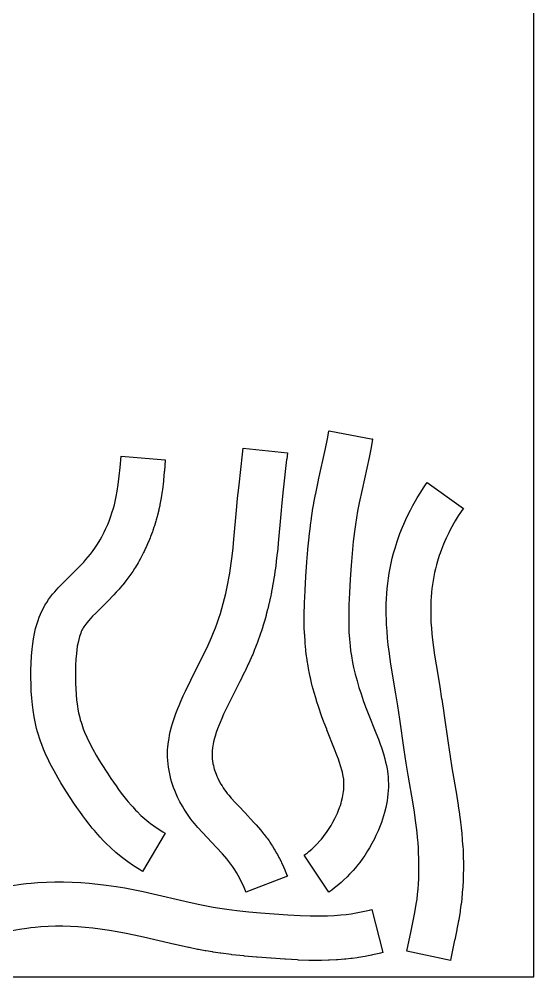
# Model space of a CAD drawing. Header units: metres. Extents: x 0 to 2100, y 0 to 2800.
# Drawn here: x 1347 to 2100, y 0 to 1400 of the extents above; entities that cross this region are included whole.
import ezdxf

# ---------------------------------------------------------------- set-up
doc = ezdxf.new("R2010")
doc.units = ezdxf.units.M
doc.layers.add('KALINLASTIRMA', color=5, linetype='Continuous')
doc.layers.add('PLAKA', color=8, linetype='Continuous')

msp = doc.modelspace()

# ---------------------------------------------------------------- linework, layer by layer
at = {"layer": 'KALINLASTIRMA'}
for points in [[(1764, 178.1), (1764, 178.1), (1765.9, 179.4), (1765.9, 179.4), (1768.5, 181.3), (1768.5, 181.3), (1770.8, 183.2), (1770.8, 183.2), (1774.9, 186.7), (1774.9, 186.7), (1777.1, 188.6), (1777.1, 188.6), (1781, 192.4), (1781, 192.4), (1783.1, 194.6), (1783.1, 194.6), (1786.8, 198.7), (1786.8, 198.7), (1789, 201.1), (1789, 201.1), (1791.2, 203.8), (1791.2, 203.8), (1793.2, 206.5), (1793.2, 206.5), (1796.6, 211.1), (1796.6, 211.1), (1798.4, 213.7), (1798.4, 213.7), (1801.5, 218.5), (1801.5, 218.5), (1803.2, 221.3), (1803.2, 221.3), (1806, 226.2), (1806, 226.2), (1808.7, 231.3), (1808.7, 231.3), (1810.1, 234.2), (1810.1, 234.2), (1812.5, 239.5), (1812.5, 239.5), (1813.7, 242.4), (1813.7, 242.4), (1815.7, 247.7), (1815.7, 247.7), (1816.8, 250.7), (1816.8, 250.7), (1817.8, 253.9), (1817.8, 253.9), (1818.6, 256.9), (1818.6, 256.9), (1819.9, 262), (1819.9, 262), (1820.5, 264.9), (1820.5, 264.9), (1821, 267.8), (1821, 267.8), (1821.5, 270.8), (1821.5, 270.8), (1821.8, 273.6), (1821.8, 273.6), (1822, 276.4), (1822, 276.4), (1822.1, 279), (1822.1, 279), (1822.1, 281.6), (1822.1, 281.6), (1822.1, 284.1), (1822.1, 284.1), (1821.9, 286.6), (1821.9, 286.6), (1821.7, 288.8), (1821.7, 288.8), (1821, 293.4), (1821, 293.4), (1820.5, 296), (1820.5, 296), (1819.8, 299), (1819.8, 299), (1819.1, 302), (1819.1, 302), (1817.6, 307.1), (1817.6, 307.1), (1815.2, 314.8), (1815.2, 314.8), (1814, 318.2), (1814, 318.2), (1811.7, 324.3), (1811.7, 324.3), (1808.4, 332.9), (1808.4, 332.9), (1797.1, 360.9), (1796.8, 361.9), (1793.1, 371.4), (1792.8, 372.3), (1789.3, 381.8), (1788.9, 382.9), (1785.6, 392.4), (1785.6, 392.4), (1785.2, 393.7), (1785.2, 393.7), (1782.1, 403.3), (1782.1, 403.3), (1781.7, 404.7), (1781.7, 404.7), (1778.8, 414.3), (1778.8, 414.3), (1778.4, 415.9), (1778.4, 415.9), (1775.8, 425.5), (1775.8, 425.5), (1775.3, 427.3), (1775.3, 427.3), (1773, 437), (1773, 437), (1772.6, 438.7), (1772.6, 438.7), (1771.1, 446), (1771.1, 446), (1770.7, 447.8), (1770.7, 447.8), (1769, 457.6), (1769, 457.6), (1768.7, 459.6), (1768.7, 459.6), (1767.6, 466.9), (1767.6, 466.9), (1767.3, 468.7), (1767.3, 468.7), (1766.4, 476.1), (1766.4, 476.1), (1766.2, 478), (1766.2, 478), (1765.3, 487.9), (1765.3, 487.9), (1765.2, 489.9), (1765.2, 489.9), (1764.6, 499.8), (1764.6, 499.8), (1764.5, 501.5), (1764.5, 501.5), (1764.1, 511.5), (1764.1, 511.5), (1764.1, 512.9), (1764.1, 512.9), (1764, 520.4), (1764, 521.4), (1764, 528.9), (1764, 530.2), (1764.4, 545.2), (1764.4, 545.2), (1764.4, 546.6), (1764.4, 546.6), (1765.2, 564.2), (1765.2, 565.1), (1766.3, 585.2), (1766.4, 585.8), (1767.7, 605.8), (1767.8, 606.7), (1769.2, 624.2), (1769.3, 625.4), (1771, 642.8), (1771, 642.8), (1771.2, 644.1), (1771.2, 644.1), (1772.9, 659), (1773.1, 660.2), (1774.5, 670), (1774.6, 671.1), (1776.1, 681), (1776.3, 682.1), (1778, 691.9), (1778.2, 693), (1780.6, 705.2), (1780.8, 706.4), (1784.9, 725.9), (1785, 726.6), (1795.2, 772.6), (1795.2, 772.6), (1798, 786.4), (1798, 786.4), (1800.2, 797.7), (1800.2, 797.7), (1800.3, 798.2), (1800.3, 798.2), (1800.3, 798.2), (1864.2, 786.1), (1864.2, 786.1), (1864.2, 786.1), (1864.1, 786), (1864.1, 786), (1861.8, 773.7), (1861.8, 773.7), (1858.8, 759), (1858.8, 759), (1848.5, 712.6), (1848.5, 712.6), (1844.4, 693), (1844.4, 693), (1842.1, 680.8), (1842.1, 680.8), (1840.4, 671), (1840.4, 671), (1838.8, 661.1), (1838.8, 661.1), (1837.5, 651.2), (1837.5, 651.2), (1835.7, 636.4), (1835.7, 636.4), (1834, 619), (1834, 619), (1832.6, 601.5), (1832.6, 601.5), (1831.2, 581.5), (1831.2, 581.5), (1830.1, 561.4), (1830.1, 561.4), (1829.3, 543.8), (1829.3, 543.8), (1829, 528.8), (1829, 528.8), (1829, 521.2), (1829, 521.2), (1829.1, 513.7), (1829.1, 513.7), (1829.4, 503.8), (1829.4, 503.8), (1830, 493.8), (1830, 493.8), (1831, 483.9), (1831, 483.9), (1831.9, 476.5), (1831.9, 476.5), (1832.9, 469.2), (1832.9, 469.2), (1834.7, 459.4), (1834.7, 459.4), (1836.2, 452.1), (1836.2, 452.1), (1838.6, 442.4), (1838.6, 442.4), (1841.2, 432.8), (1841.2, 432.8), (1844, 423.2), (1844, 423.2), (1847.1, 413.6), (1847.1, 413.6), (1850.4, 404.1), (1850.4, 404.1), (1853.8, 394.6), (1853.8, 394.6), (1857.5, 385.1), (1857.5, 385.1), (1868.9, 356.8), (1868.9, 356.8), (1872.5, 347.3), (1872.5, 347.3), (1875.2, 340.2), (1875.2, 340.2), (1876.8, 335.4), (1876.8, 335.4), (1879.9, 325.9), (1879.9, 325.9), (1881.9, 318.7), (1881.9, 318.7), (1883.1, 313.9), (1883.1, 313.9), (1884.2, 309.1), (1884.2, 309.1), (1885.1, 304.2), (1885.1, 304.2), (1886.2, 296.9), (1886.2, 296.9), (1886.7, 292.1), (1886.7, 292.1), (1887, 287.1), (1887, 287.1), (1887.2, 282.2), (1887.2, 282.2), (1887.1, 277.3), (1887.1, 277.3), (1886.9, 272.3), (1886.9, 272.3), (1886.5, 267.3), (1886.5, 267.3), (1885.9, 262.4), (1885.9, 262.4), (1885.2, 257.4), (1885.2, 257.4), (1884.3, 252.5), (1884.3, 252.5), (1883.3, 247.5), (1883.3, 247.5), (1881.4, 240.1), (1881.4, 240.1), (1880, 235.2), (1880, 235.2), (1878.5, 230.3), (1878.5, 230.3), (1876.8, 225.5), (1876.8, 225.5), (1874.1, 218.3), (1874.1, 218.3), (1872.1, 213.6), (1872.1, 213.6), (1868.9, 206.5), (1868.9, 206.5), (1866.7, 201.9), (1866.7, 201.9), (1863.1, 195.1), (1863.1, 195.1), (1859.3, 188.4), (1859.3, 188.4), (1856.6, 184), (1856.6, 184), (1852.5, 177.6), (1852.5, 177.6), (1849.6, 173.4), (1849.6, 173.4), (1845.1, 167.3), (1845.1, 167.3), (1842, 163.3), (1842, 163.3), (1838.8, 159.4), (1838.8, 159.4), (1835.5, 155.5), (1835.5, 155.5), (1830.4, 150), (1830.4, 150), (1826.9, 146.4), (1826.9, 146.4), (1821.5, 141.1), (1821.5, 141.1), (1817.8, 137.8), (1817.8, 137.8), (1812.1, 133), (1812.1, 133), (1808.2, 129.9), (1808.2, 129.9), (1804.2, 126.9), (1804.2, 126.9), (1800.1, 124), (1800.1, 124), (1800.1, 124), (1764, 178.1), (1764, 178.1)], [(1674.7, 772.9), (1674.7, 772.9), (1739.3, 765.8), (1739.3, 765.8), (1739.3, 765.8), (1738.3, 756.8), (1738.2, 756.5), (1733.1, 712.1), (1733.1, 712.1), (1731, 692.9), (1731, 692.9), (1729.5, 676.2), (1729.5, 676.2), (1725.9, 634.1), (1725.8, 633.3), (1724.6, 620.9), (1724.5, 620), (1723.1, 607.6), (1723, 606.6), (1721.7, 596.6), (1721.5, 595.7), (1720.5, 588.2), (1720.3, 587.3), (1719.2, 579.9), (1719, 578.9), (1717.7, 571.5), (1717.5, 570.5), (1716.1, 563.1), (1715.9, 562.1), (1714.4, 554.7), (1714.2, 553.7), (1712.6, 546.3), (1712.3, 545.2), (1710.5, 537.9), (1710.3, 536.8), (1708.4, 529.5), (1708.1, 528.4), (1706.1, 521.2), (1705.7, 520), (1703.6, 512.8), (1703.2, 511.6), (1700.9, 504.5), (1700.5, 503.2), (1698.1, 496.1), (1698.1, 496.1), (1697.6, 494.9), (1697.6, 494.9), (1695.1, 487.9), (1695.1, 487.9), (1694.6, 486.6), (1694.6, 486.6), (1691.9, 479.6), (1691.9, 479.6), (1691.3, 478.3), (1691.3, 478.3), (1688.5, 471.4), (1688.5, 471.4), (1687.8, 469.9), (1687.8, 469.9), (1682.8, 458.6), (1682.8, 458.6), (1682.1, 457.1), (1682.1, 457.1), (1676.8, 445.9), (1676.3, 444.9), (1669.7, 431.5), (1669.4, 431), (1656, 404.6), (1656, 404.6), (1648.7, 389.7), (1648.7, 389.7), (1646, 383.8), (1646, 383.8), (1643.3, 377.8), (1643.3, 377.8), (1640.8, 371.9), (1640.8, 371.9), (1639.3, 368.3), (1639.3, 368.3), (1637.1, 362.6), (1637.1, 362.6), (1635.2, 357.2), (1635.2, 357.2), (1633.5, 351.8), (1633.5, 351.8), (1632.7, 348.8), (1632.7, 348.8), (1631.3, 343.5), (1631.3, 343.5), (1630.7, 340.6), (1630.7, 340.6), (1630.2, 337.6), (1630.2, 337.6), (1629.8, 335), (1629.8, 335), (1629.2, 330.4), (1629.2, 330.4), (1629.1, 328.1), (1629.1, 328.1), (1629, 325.6), (1629, 325.6), (1629, 323.2), (1629, 323.2), (1629.1, 320.7), (1629.1, 320.7), (1629.4, 318.2), (1629.4, 318.2), (1629.6, 315.9), (1629.6, 315.9), (1630.4, 311.4), (1630.4, 311.4), (1631, 308.9), (1631, 308.9), (1631.7, 306.2), (1631.7, 306.2), (1632.4, 303.6), (1632.4, 303.6), (1634, 298.8), (1634, 298.8), (1635, 296.2), (1635, 296.2), (1636.2, 293.3), (1636.2, 293.3), (1637.4, 290.6), (1637.4, 290.6), (1639.6, 286.1), (1639.6, 286.1), (1642.1, 281.6), (1642.1, 281.6), (1643.7, 279), (1643.7, 279), (1645.4, 276.3), (1645.4, 276.3), (1647.3, 273.6), (1647.3, 273.6), (1649.2, 270.9), (1649.2, 270.9), (1651.2, 268.2), (1651.2, 268.2), (1653.4, 265.6), (1653.4, 265.6), (1657.1, 261.2), (1657.1, 261.2), (1662.7, 254.9), (1662.7, 254.9), (1669, 248.3), (1669, 248.3), (1682.7, 234), (1683.6, 233.1), (1692, 223.9), (1692, 223.9), (1693.5, 222.2), (1693.5, 222.2), (1699.9, 214.7), (1699.9, 214.7), (1701.3, 213.1), (1701.3, 213.1), (1704.3, 209.3), (1704.3, 209.3), (1705.4, 208), (1705.4, 208), (1708.4, 204.1), (1708.4, 204.1), (1709.5, 202.5), (1709.5, 202.5), (1712.4, 198.6), (1712.4, 198.6), (1713.6, 196.8), (1713.6, 196.8), (1716.3, 192.8), (1716.3, 192.8), (1717.5, 190.9), (1717.5, 190.9), (1720.1, 186.8), (1720.1, 186.8), (1721.1, 185), (1721.1, 185), (1723.6, 180.7), (1723.6, 180.7), (1724.6, 179), (1724.6, 179), (1726.9, 174.6), (1726.9, 174.6), (1727.8, 172.9), (1727.8, 172.9), (1730, 168.5), (1730, 168.5), (1730.8, 166.9), (1730.8, 166.9), (1732.9, 162.4), (1732.9, 162.4), (1733.6, 160.8), (1733.6, 160.8), (1735.5, 156.3), (1735.5, 156.3), (1736.2, 154.8), (1736.2, 154.8), (1738, 150.2), (1738, 150.2), (1738.6, 148.8), (1738.6, 148.8), (1739.3, 147), (1739.3, 147), (1739.3, 147), (1678.5, 124), (1678.5, 124), (1678.5, 124), (1677.8, 125.8), (1677.8, 125.8), (1675.9, 130.4), (1675.9, 130.4), (1673.9, 135), (1673.9, 135), (1671.9, 139.4), (1671.9, 139.4), (1669.6, 143.9), (1669.6, 143.9), (1667.3, 148.2), (1667.3, 148.2), (1664.9, 152.4), (1664.9, 152.4), (1662.3, 156.6), (1662.3, 156.6), (1659.5, 160.7), (1659.5, 160.7), (1656.7, 164.6), (1656.7, 164.6), (1653.7, 168.5), (1653.7, 168.5), (1650.6, 172.4), (1650.6, 172.4), (1644.2, 179.9), (1644.2, 179.9), (1635.8, 189), (1635.8, 189), (1621.9, 203.5), (1614.9, 210.8), (1614.9, 210.8), (1608.2, 218.4), (1608.2, 218.4), (1603.2, 224.2), (1603.2, 224.2), (1600.1, 228.1), (1600.1, 228.1), (1597, 232.2), (1597, 232.2), (1594, 236.3), (1594, 236.3), (1591.1, 240.5), (1591.1, 240.5), (1588.4, 244.9), (1588.4, 244.9), (1585.7, 249.3), (1585.7, 249.3), (1582, 256), (1582, 256), (1578.6, 262.9), (1578.6, 262.9), (1576.5, 267.6), (1576.5, 267.6), (1574.6, 272.3), (1574.6, 272.3), (1572.7, 277), (1572.7, 277), (1570.3, 284.3), (1570.3, 284.3), (1568.9, 289.2), (1568.9, 289.2), (1567.7, 294.1), (1567.7, 294.1), (1566.6, 299), (1566.6, 299), (1565.3, 306.4), (1565.3, 306.4), (1564.7, 311.4), (1564.7, 311.4), (1564.3, 316.3), (1564.3, 316.3), (1564, 321.3), (1564, 321.3), (1564, 326.3), (1564, 326.3), (1564.1, 331.2), (1564.1, 331.2), (1564.5, 336.2), (1564.5, 336.2), (1565.3, 343.6), (1565.3, 343.6), (1566.1, 348.5), (1566.1, 348.5), (1567, 353.4), (1567, 353.4), (1568, 358.3), (1568, 358.3), (1569.9, 365.6), (1569.9, 365.6), (1571.3, 370.5), (1571.3, 370.5), (1573.6, 377.7), (1573.6, 377.7), (1576.1, 384.9), (1576.1, 384.9), (1578.8, 392.1), (1578.8, 392.1), (1580.7, 396.8), (1580.7, 396.8), (1583.7, 403.8), (1583.7, 403.8), (1586.9, 410.8), (1586.9, 410.8), (1590.1, 417.7), (1590.1, 417.7), (1597.8, 433.6), (1597.8, 433.6), (1611.4, 460.4), (1611.4, 460.4), (1618.1, 473.8), (1618.1, 473.8), (1623.4, 485), (1623.4, 485), (1628.4, 496.3), (1628.4, 496.3), (1631.3, 503.2), (1631.3, 503.2), (1634, 510.2), (1634, 510.2), (1636.6, 517.2), (1636.6, 517.2), (1639, 524.3), (1639, 524.3), (1641.3, 531.4), (1641.3, 531.4), (1643.4, 538.6), (1643.4, 538.6), (1645.5, 545.9), (1645.5, 545.9), (1647.4, 553.1), (1647.4, 553.1), (1649.1, 560.5), (1649.1, 560.5), (1650.8, 567.8), (1650.8, 567.8), (1652.3, 575.2), (1652.3, 575.2), (1653.7, 582.6), (1653.7, 582.6), (1655, 590), (1655, 590), (1656.1, 597.5), (1656.1, 597.5), (1657.2, 604.9), (1657.2, 604.9), (1658.5, 614.8), (1658.5, 614.8), (1659.9, 627.3), (1659.9, 627.3), (1661.1, 639.7), (1661.1, 639.7), (1664.7, 682), (1666.4, 699.4), (1666.4, 699.4), (1668.5, 719.3), (1673.7, 763.9), (1673.7, 763.9), (1674.7, 772.9), (1674.7, 772.9)], [(1527.5, 154), (1527.5, 154), (1522.7, 156.8), (1522.7, 156.8), (1514.3, 162.2), (1514.3, 162.2), (1506, 167.9), (1506, 167.9), (1500, 172.4), (1500, 172.4), (1496, 175.4), (1496, 175.4), (1488.3, 181.8), (1488.3, 181.8), (1480.9, 188.4), (1480.9, 188.4), (1473.7, 195.3), (1473.7, 195.3), (1470.2, 198.9), (1470.2, 198.9), (1465.1, 204.3), (1465.1, 204.3), (1461.8, 208), (1461.8, 208), (1456.9, 213.7), (1456.9, 213.7), (1453.7, 217.5), (1453.7, 217.5), (1449, 223.4), (1449, 223.4), (1444.4, 229.3), (1444.4, 229.3), (1439.9, 235.4), (1439.9, 235.4), (1435.5, 241.5), (1435.5, 241.5), (1431.2, 247.7), (1431.2, 247.7), (1426.9, 253.9), (1426.9, 253.9), (1421.4, 262.4), (1421.4, 262.4), (1411.8, 277.3), (1411.8, 277.3), (1407.9, 283.8), (1407.9, 283.8), (1404, 290.3), (1404, 290.3), (1397.8, 301.2), (1397.8, 301.2), (1394.2, 307.9), (1394.2, 307.9), (1391.9, 312.4), (1391.9, 312.4), (1388.6, 319.1), (1388.6, 319.1), (1386.5, 323.6), (1386.5, 323.6), (1382.5, 332.7), (1382.5, 332.7), (1379.8, 339.7), (1379.8, 339.7), (1378.1, 344.3), (1378.1, 344.3), (1376.5, 349), (1376.5, 349), (1375, 353.7), (1375, 353.7), (1373.7, 358.4), (1373.7, 358.4), (1372.4, 363.2), (1372.4, 363.2), (1371.2, 368), (1371.2, 368), (1370.2, 372.8), (1370.2, 372.8), (1368.7, 380.1), (1368.7, 380.1), (1367.2, 389.9), (1367.2, 389.9), (1366.2, 397.4), (1366.2, 397.4), (1365.2, 407.3), (1365.2, 407.3), (1364.6, 417.4), (1364.6, 417.4), (1364.2, 427.6), (1364.2, 427.6), (1364, 437.8), (1364, 437.8), (1364.1, 448.1), (1364.1, 448.1), (1364.4, 458.4), (1364.4, 458.4), (1364.9, 468.8), (1364.9, 468.8), (1365.8, 479.1), (1365.8, 479.1), (1366.7, 486.7), (1366.7, 486.7), (1367.8, 494.3), (1367.8, 494.3), (1369.2, 501.8), (1369.2, 501.8), (1370.9, 509.2), (1370.9, 509.2), (1372.9, 516.4), (1372.9, 516.4), (1374.4, 521.1), (1374.4, 521.1), (1376.1, 525.7), (1376.1, 525.7), (1378, 530.3), (1378, 530.3), (1380, 534.7), (1380, 534.7), (1382.2, 539), (1382.2, 539), (1384.6, 543.3), (1384.6, 543.3), (1387.1, 547.4), (1387.1, 547.4), (1389.9, 551.4), (1389.9, 551.4), (1392.8, 555.3), (1392.8, 555.3), (1395.8, 559.2), (1395.8, 559.2), (1399, 562.9), (1399, 562.9), (1404, 568.5), (1404, 568.5), (1407.4, 572.1), (1407.4, 572.1), (1412.7, 577.5), (1412.7, 577.5), (1430.7, 595.4), (1430.7, 595.4), (1437.8, 602.6), (1437.8, 602.6), (1441.3, 606.4), (1441.3, 606.4), (1444.6, 610.2), (1444.6, 610.2), (1447.9, 614), (1447.9, 614), (1451.1, 618), (1451.1, 618), (1454.1, 622), (1454.1, 622), (1458.5, 628.2), (1458.5, 628.2), (1461.3, 632.4), (1461.3, 632.4), (1465.2, 638.9), (1465.2, 638.9), (1467.7, 643.3), (1467.7, 643.3), (1471.1, 650), (1471.1, 650), (1473.3, 654.6), (1473.3, 654.6), (1476.4, 661.5), (1476.4, 661.5), (1478.3, 666.2), (1478.3, 666.2), (1480.9, 673.3), (1480.9, 673.3), (1482.5, 678.1), (1482.5, 678.1), (1484.8, 685.3), (1484.8, 685.3), (1486.1, 690.2), (1486.1, 690.2), (1487.9, 697.5), (1487.9, 697.5), (1488.9, 702.4), (1488.9, 702.4), (1490.3, 709.8), (1490.3, 709.8), (1491.8, 719.7), (1491.8, 719.7), (1493.3, 732.1), (1493.3, 732.1), (1494.5, 744.6), (1494.5, 744.6), (1495.9, 761.3), (1495.9, 761.3), (1495.9, 761.3), (1560.6, 755.9), (1560.6, 755.9), (1560.6, 755.9), (1559.3, 739.2), (1559.2, 738.5), (1558, 726), (1558, 726), (1557.9, 724.4), (1557.9, 724.4), (1556.4, 712), (1556.4, 712), (1556.1, 709.9), (1556.1, 709.9), (1554.6, 700), (1554.6, 700), (1554.2, 697.8), (1554.2, 697.8), (1552.8, 690.4), (1552.8, 690.4), (1552.5, 688.7), (1552.5, 688.7), (1551.4, 683.8), (1551.4, 683.8), (1551, 682), (1551, 682), (1549.2, 674.7), (1549.2, 674.7), (1548.8, 672.9), (1548.8, 672.9), (1547.4, 668.1), (1547.4, 668.1), (1546.9, 666.3), (1546.9, 666.3), (1544.7, 659.1), (1544.7, 659.1), (1544.1, 657.3), (1544.1, 657.3), (1542.5, 652.5), (1542.5, 652.5), (1541.9, 650.7), (1541.9, 650.7), (1539.2, 643.6), (1539.2, 643.6), (1538.5, 641.8), (1538.5, 641.8), (1536.6, 637.1), (1536.6, 637.1), (1535.8, 635.2), (1535.8, 635.2), (1532.8, 628.3), (1532.8, 628.3), (1531.9, 626.5), (1531.9, 626.5), (1529.8, 621.9), (1529.8, 621.9), (1528.8, 620.1), (1528.8, 620.1), (1525.3, 613.4), (1525.3, 613.4), (1524.3, 611.5), (1524.3, 611.5), (1521.9, 607.1), (1521.9, 607.1), (1520.8, 605.2), (1520.8, 605.2), (1516.9, 598.8), (1516.9, 598.8), (1515.7, 596.9), (1515.7, 596.9), (1512.9, 592.7), (1512.9, 592.7), (1511.7, 590.8), (1511.7, 590.8), (1507.3, 584.6), (1507.3, 584.6), (1506, 582.8), (1506, 582.8), (1502.9, 578.7), (1502.9, 578.7), (1501.8, 577.3), (1501.8, 577.3), (1498.6, 573.3), (1498.6, 573.3), (1497.5, 571.9), (1497.5, 571.9), (1494.2, 568.1), (1494.2, 568.1), (1493.1, 566.9), (1493.1, 566.9), (1489.8, 563.1), (1489.8, 563.1), (1488.9, 562.1), (1488.9, 562.1), (1485.4, 558.4), (1485.4, 558.4), (1484.4, 557.3), (1484.4, 557.3), (1477.3, 550), (1476.4, 549.2), (1458.8, 531.7), (1458.8, 531.7), (1454.3, 527.1), (1454.3, 527.1), (1451.8, 524.5), (1451.8, 524.5), (1448.1, 520.3), (1448.1, 520.3), (1446.1, 518), (1446.1, 518), (1444.4, 515.7), (1444.4, 515.7), (1442.8, 513.7), (1442.8, 513.7), (1441.5, 511.8), (1441.5, 511.8), (1440.5, 510.1), (1440.5, 510.1), (1439.5, 508.4), (1439.5, 508.4), (1438.6, 506.6), (1438.6, 506.6), (1437.7, 504.6), (1437.7, 504.6), (1436.8, 502.4), (1436.8, 502.4), (1435.9, 500), (1435.9, 500), (1435.2, 497.7), (1435.2, 497.7), (1433.9, 493.2), (1433.9, 493.2), (1432.9, 488.6), (1432.9, 488.6), (1431.9, 483.5), (1431.9, 483.5), (1431.1, 478.1), (1431.1, 478.1), (1430.5, 472.6), (1430.5, 472.6), (1429.8, 464.3), (1429.8, 464.3), (1429.3, 455.8), (1429.3, 455.8), (1429.1, 446.9), (1429.1, 446.9), (1429, 438), (1429, 438), (1429.1, 429.3), (1429.1, 429.3), (1429.5, 420.9), (1429.5, 420.9), (1430, 412.7), (1430, 412.7), (1430.8, 404.7), (1430.8, 404.7), (1431.5, 399.2), (1431.5, 399.2), (1432.8, 391.5), (1432.8, 391.5), (1433.8, 386), (1433.8, 386), (1434.5, 382.7), (1434.5, 382.7), (1435.4, 379.2), (1435.4, 379.2), (1436.3, 375.9), (1436.3, 375.9), (1437.3, 372.5), (1437.3, 372.5), (1438.3, 369.2), (1438.3, 369.2), (1439.4, 365.9), (1439.4, 365.9), (1440.6, 362.7), (1440.6, 362.7), (1442.6, 357.6), (1442.6, 357.6), (1445.8, 350.3), (1445.8, 350.3), (1447.3, 347.1), (1447.3, 347.1), (1450, 341.5), (1450, 341.5), (1451.8, 338.1), (1451.8, 338.1), (1454.7, 332.6), (1454.7, 332.6), (1460.2, 323), (1460.2, 323), (1463.5, 317.4), (1463.5, 317.4), (1466.9, 311.8), (1466.9, 311.8), (1475.9, 297.8), (1475.9, 297.8), (1480.9, 290.1), (1480.9, 290.1), (1484.7, 284.5), (1484.7, 284.5), (1488.6, 279), (1488.6, 279), (1492.4, 273.7), (1492.4, 273.7), (1496.3, 268.5), (1496.3, 268.5), (1500.1, 263.5), (1500.1, 263.5), (1504.1, 258.6), (1504.1, 258.6), (1506.5, 255.7), (1506.5, 255.7), (1510.6, 251), (1510.6, 251), (1513, 248.3), (1513, 248.3), (1517.1, 243.8), (1517.1, 243.8), (1519.4, 241.5), (1519.4, 241.5), (1525, 236.1), (1525, 236.1), (1530.5, 231.2), (1530.5, 231.2), (1536.5, 226.3), (1536.5, 226.3), (1539.2, 224.2), (1539.2, 224.2), (1543.8, 220.8), (1543.8, 220.8), (1550.3, 216.4), (1550.3, 216.4), (1556.9, 212.1), (1556.9, 212.1), (1560.6, 209.9), (1560.6, 209.9), (1560.6, 209.9), (1527.5, 154), (1527.5, 154)], [(1914.2, 37.7), (1914.2, 37.7), (1914.2, 37.7), (1914.2, 37.7), (1920.6, 67.1), (1920.6, 67.1), (1923.6, 81.7), (1923.6, 81.7), (1925.9, 93.9), (1925.9, 93.9), (1927.9, 106.2), (1927.9, 106.2), (1929, 113.6), (1929, 113.6), (1929.8, 121), (1929.8, 121), (1930.5, 128.4), (1930.5, 128.4), (1931.1, 135.9), (1931.1, 135.9), (1931.5, 143.4), (1931.5, 143.4), (1931.7, 150.9), (1931.7, 150.9), (1931.8, 158.4), (1931.8, 158.4), (1931.8, 165.9), (1931.8, 165.9), (1931.7, 173.4), (1931.7, 173.4), (1931.4, 181), (1931.4, 181), (1931, 188.5), (1931, 188.5), (1930.5, 196), (1930.5, 196), (1929.8, 203.5), (1929.8, 203.5), (1929.1, 211), (1929.1, 211), (1928.2, 218.5), (1928.2, 218.5), (1926.9, 228.4), (1926.9, 228.4), (1925.1, 240.8), (1925.1, 240.8), (1923.2, 253.1), (1923.2, 253.1), (1915.9, 294.9), (1913.1, 312.2), (1913.1, 312.2), (1910.1, 332), (1903.8, 376.5), (1903.8, 376.5), (1900.9, 396.3), (1900.9, 396.3), (1898.1, 413.5), (1898.1, 413.5), (1892.7, 445.6), (1890.4, 460.4), (1890.4, 460.4), (1888.6, 472.8), (1888.6, 472.8), (1887, 485.2), (1887, 485.2), (1886, 495.1), (1886, 495.1), (1885.1, 505.1), (1885.1, 505.1), (1884.5, 515.1), (1884.5, 515.1), (1884.2, 522.6), (1884.2, 522.6), (1884, 530.1), (1884, 530.1), (1884, 537.7), (1884, 537.7), (1884.1, 545.2), (1884.1, 545.2), (1884.4, 552.7), (1884.4, 552.7), (1884.9, 560.2), (1884.9, 560.2), (1885.5, 567.7), (1885.5, 567.7), (1886.2, 575.2), (1886.2, 575.2), (1887.2, 582.6), (1887.2, 582.6), (1888.3, 590.1), (1888.3, 590.1), (1889.6, 597.5), (1889.6, 597.5), (1891.2, 604.8), (1891.2, 604.8), (1892.8, 612.1), (1892.8, 612.1), (1894.7, 619.4), (1894.7, 619.4), (1896.8, 626.6), (1896.8, 626.6), (1899.8, 636.2), (1899.8, 636.2), (1901.4, 640.9), (1901.4, 640.9), (1904, 648), (1904, 648), (1907.7, 657.3), (1907.7, 657.3), (1909.7, 661.9), (1909.7, 661.9), (1912.7, 668.8), (1912.7, 668.8), (1917.1, 677.9), (1917.1, 677.9), (1919.4, 682.4), (1919.4, 682.4), (1922.9, 689), (1922.9, 689), (1926.6, 695.7), (1926.6, 695.7), (1929.1, 700), (1929.1, 700), (1934.4, 708.6), (1934.4, 708.6), (1938.6, 714.9), (1938.6, 714.9), (1941.4, 719.1), (1941.4, 719.1), (1944.1, 722.8), (1944.1, 722.8), (1944.1, 722.8), (1996.8, 684.8), (1996.8, 684.8), (1996.8, 684.8), (1994.6, 681.8), (1994.6, 681.8), (1992.6, 678.8), (1992.6, 678.8), (1989.3, 673.8), (1989.3, 673.8), (1984.9, 666.6), (1984.9, 666.6), (1983, 663.4), (1983, 663.4), (1980, 658), (1980, 658), (1977.1, 652.4), (1977.1, 652.4), (1975.4, 649.1), (1975.4, 649.1), (1971.7, 641.5), (1971.7, 641.5), (1969.3, 636), (1969.3, 636), (1967.9, 632.6), (1967.9, 632.6), (1964.8, 624.8), (1964.8, 624.8), (1962.7, 619.2), (1962.7, 619.2), (1961.5, 615.8), (1961.5, 615.8), (1959, 607.9), (1959, 607.9), (1957.5, 602.3), (1957.5, 602.3), (1956, 596.6), (1956, 596.6), (1954.7, 590.9), (1954.7, 590.9), (1953.5, 585.2), (1953.5, 585.2), (1952.5, 579.4), (1952.5, 579.4), (1951.6, 573.6), (1951.6, 573.6), (1950.8, 567.7), (1950.8, 567.7), (1950.2, 561.7), (1950.2, 561.7), (1949.7, 555.7), (1949.7, 555.7), (1949.3, 549.6), (1949.3, 549.6), (1949.1, 543.4), (1949.1, 543.4), (1949, 537.2), (1949, 537.2), (1949, 531), (1949, 531), (1949.2, 524.7), (1949.2, 524.7), (1949.4, 518.4), (1949.4, 518.4), (1950, 509.9), (1950, 509.9), (1950.7, 501.3), (1950.7, 501.3), (1951.6, 492.7), (1951.6, 492.7), (1953, 481.5), (1953, 481.5), (1954.7, 470.1), (1954.7, 470.1), (1956.9, 456), (1956.9, 456), (1962.2, 424.3), (1962.3, 423.8), (1965, 406.5), (1965.2, 405.8), (1968.1, 386), (1968.1, 385.6), (1974.4, 341.4), (1974.4, 341.4), (1977.3, 322.3), (1977.3, 322.3), (1980, 305.7), (1980, 305.7), (1987.2, 264.1), (1987.3, 263.4), (1989.3, 251), (1989.4, 250.2), (1991.2, 237.8), (1991.4, 236.8), (1992.7, 226.8), (1992.8, 225.9), (1993.6, 218.4), (1993.7, 217.5), (1994.5, 210), (1994.6, 209), (1995.2, 201.5), (1995.3, 200.5), (1995.8, 193), (1995.9, 192), (1996.3, 184.4), (1996.3, 183.4), (1996.6, 175.9), (1996.7, 174.7), (1996.8, 167.2), (1996.8, 166.1), (1996.8, 158.6), (1996.8, 157.4), (1996.7, 149.9), (1996.7, 148.6), (1996.4, 141.1), (1996.4, 139.9), (1996, 132.4), (1995.9, 131.1), (1995.3, 123.6), (1995.3, 123.6), (1995.2, 122.3), (1995.2, 122.3), (1994.5, 114.9), (1994.5, 114.9), (1994.4, 113.5), (1994.4, 113.5), (1993.5, 106.1), (1993.5, 106.1), (1993.3, 104.7), (1993.3, 104.7), (1992.3, 97.3), (1992.3, 97.3), (1992.1, 95.7), (1992.1, 95.7), (1990.1, 83.5), (1990.1, 83.5), (1989.8, 81.9), (1989.8, 81.9), (1987.5, 69.7), (1987.3, 68.5), (1984.3, 53.9), (1984.1, 53.4), (1977.9, 24.5), (1977.9, 24.5), (1977.8, 24), (1977.8, 24), (1977.8, 24), (1914.2, 37.7), (1914.2, 37.7)]]:
    msp.add_lwpolyline(points, close=True, dxfattribs=at)
msp.add_lwpolyline([(1336.9, 133.6), (1349.3, 135.4), (1349.3, 135.4), (1356.8, 136.3), (1356.8, 136.3), (1364.2, 137), (1364.2, 137), (1374.2, 137.8), (1374.2, 137.8), (1386.7, 138.5), (1386.7, 138.5), (1399.2, 138.9), (1399.2, 138.9), (1411.7, 138.9), (1411.7, 138.9), (1424.3, 138.6), (1424.3, 138.6), (1436.8, 137.9), (1436.8, 137.9), (1449.2, 137), (1449.2, 137), (1461.7, 135.7), (1461.7, 135.7), (1474.1, 134.2), (1474.1, 134.2), (1488.9, 132), (1488.9, 132), (1501.3, 130), (1501.3, 130), (1516, 127.2), (1516, 127.2), (1528.3, 124.7), (1528.3, 124.7), (1542.9, 121.5), (1542.9, 121.5), (1589.2, 110.7), (1589.2, 110.7), (1608.7, 106.4), (1608.7, 106.4), (1621, 103.9), (1621, 103.9), (1630.8, 102.1), (1630.8, 102.1), (1640.6, 100.5), (1640.6, 100.5), (1650.5, 99), (1650.5, 99), (1665.3, 97), (1665.3, 97), (1682.7, 95.1), (1682.7, 95.1), (1700.1, 93.5), (1700.1, 93.5), (1720.1, 91.9), (1720.1, 91.9), (1740.2, 90.6), (1740.2, 90.6), (1757.8, 89.6), (1757.8, 89.6), (1772.8, 89.1), (1772.8, 89.1), (1780.3, 89), (1780.3, 89), (1787.8, 89), (1787.8, 89), (1797.8, 89.2), (1797.8, 89.2), (1807.8, 89.7), (1807.8, 89.7), (1817.7, 90.5), (1817.7, 90.5), (1825.1, 91.3), (1825.1, 91.3), (1832.5, 92.3), (1832.5, 92.3), (1842.2, 94), (1842.2, 94), (1849.5, 95.4), (1849.5, 95.4), (1859.3, 97.6), (1859.3, 97.6), (1863.1, 98.6), (1863.1, 98.6), (1863.1, 98.6), (1879.2, 35.7), (1879.2, 35.7), (1879.2, 35.7), (1879.2, 35.7), (1875.4, 34.7), (1875.4, 34.7), (1873.6, 34.3), (1873.6, 34.3), (1863.9, 32.1), (1863.9, 32.1), (1862.2, 31.7), (1862.2, 31.7), (1854.9, 30.2), (1854.9, 30.2), (1853.1, 29.9), (1853.1, 29.9), (1843.3, 28.3), (1843.3, 28.3), (1841.3, 27.9), (1841.3, 27.9), (1833.9, 26.9), (1833.9, 26.9), (1832.2, 26.7), (1832.2, 26.7), (1824.8, 25.9), (1824.8, 25.9), (1822.9, 25.7), (1822.9, 25.7), (1813, 24.9), (1813, 24.9), (1811, 24.8), (1811, 24.8), (1801, 24.3), (1801, 24.3), (1799.3, 24.3), (1799.3, 24.3), (1789.3, 24), (1789.3, 24), (1788, 24), (1788, 24), (1780.5, 24), (1779.4, 24), (1771.9, 24.1), (1770.6, 24.1), (1755.6, 24.6), (1755.6, 24.6), (1754.2, 24.7), (1754.2, 24.7), (1736.6, 25.7), (1735.7, 25.7), (1715.7, 27.1), (1715, 27.1), (1695, 28.7), (1694.1, 28.8), (1676.7, 30.4), (1675.5, 30.5), (1658.2, 32.4), (1658.2, 32.4), (1656.8, 32.6), (1656.8, 32.6), (1642, 34.5), (1640.8, 34.7), (1630.9, 36.2), (1629.9, 36.4), (1620, 38), (1618.9, 38.2), (1609.1, 40), (1608, 40.2), (1595.8, 42.7), (1594.7, 42.9), (1575.2, 47.3), (1574.5, 47.4), (1528.6, 58.1), (1528.6, 58.1), (1514.9, 61.1), (1514.9, 61.1), (1503.6, 63.4), (1503.6, 63.4), (1490, 65.9), (1490, 65.9), (1478.9, 67.8), (1478.9, 67.8), (1465.4, 69.8), (1465.4, 69.8), (1454.4, 71.1), (1454.4, 71.1), (1443.5, 72.2), (1443.5, 72.2), (1432.6, 73), (1432.6, 73), (1421.8, 73.6), (1421.8, 73.6), (1410.9, 73.9), (1410.9, 73.9), (1400.1, 73.9), (1400.1, 73.9), (1389.4, 73.6), (1389.4, 73.6), (1378.6, 73), (1378.6, 73), (1370.2, 72.3), (1370.2, 72.3), (1363.9, 71.7), (1363.9, 71.7), (1357.8, 70.9), (1357.8, 70.9), (1347.2, 69.4), (1347.2, 69.4), (1336.5, 67.5)], dxfattribs=at)
at = {"layer": 'PLAKA'}
msp.add_lwpolyline([(2100, 0), (2100, 2800), (0, 2800), (0, 0), (2100, 0)], close=True, dxfattribs=at)

doc.saveas('drawing.dxf')
